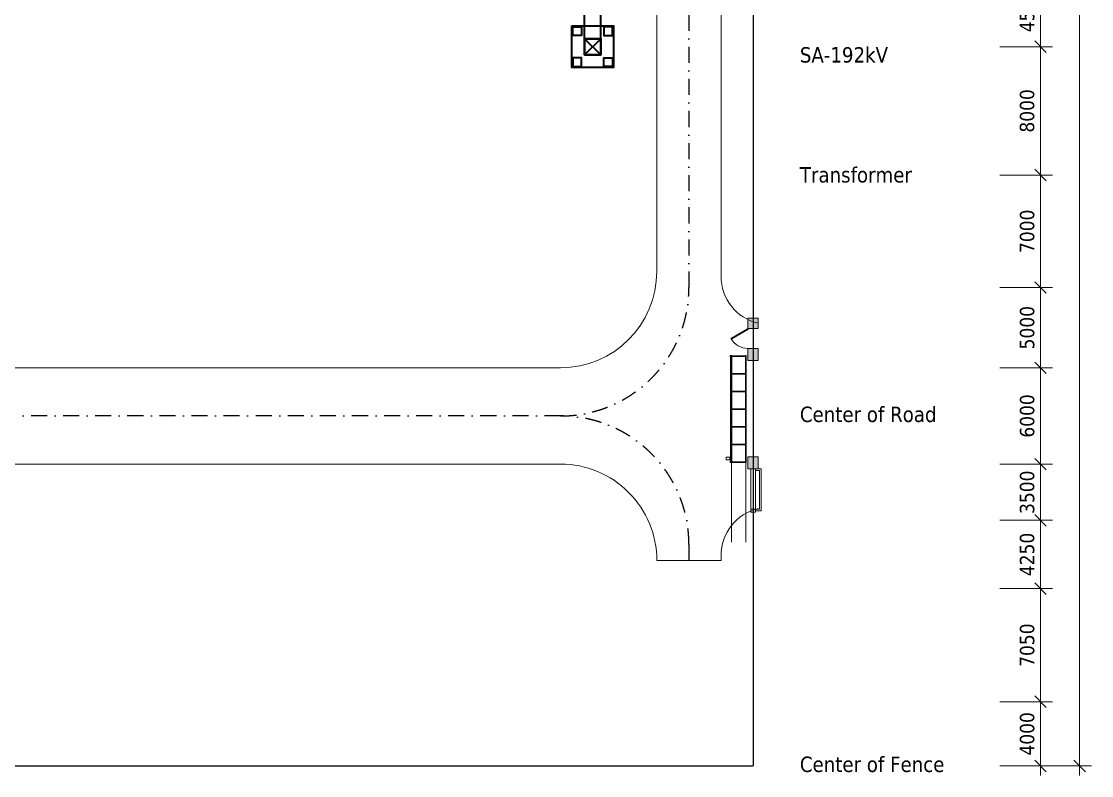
# Model space of a CAD drawing. Header units: millimetres. Extents: x 37084 to 180780, y -153145 to -16322.
# Drawn here: x 114082 to 180780, y -153145 to -106169 of the extents above; entities that cross this region are included whole.
import ezdxf

# ---------------------------------------------------------------- set-up
doc = ezdxf.new("R2010")
doc.units = ezdxf.units.MM
doc.header["$MEASUREMENT"] = 0
doc.linetypes.add('DASHDOT', pattern=[1, 0.5, -0.25, 0, -0.25])
doc.linetypes.add('NDK - Tang 2$0$CONTINU', pattern=[0])
for name, color, linetype, lineweight in [('00', 5, 'Continuous', 9), ('00 Hang rao mo rong', 8, 'FENCELINE2', 25), ('0_Kich thuoc', 1, 'Continuous', 20), ('H. RAO', 5, 'Continuous', 9), ('POST', 5, 'Continuous', 35)]:
    doc.layers.add(name, color=color, linetype=linetype, lineweight=lineweight)
doc.layers.add('0_Central_Road', color=7, linetype='Continuous')
doc.layers.add('0_TEXT3', color=255, linetype='Continuous')
doc.styles.add('Tahoma-R', font='tahoma.ttf')
doc.styles.add('Tohama-R', font='tahoma.ttf')
doc.linetypes.add('FENCELINE2', pattern='A,0.25,-0.1,[132,ltypeshp.shx,S=0.1,R=0,X=-0.1,Y=0],-0.1,1', length=1.45)
doc.dimstyles.new('DIM 600', dxfattribs={"dimscale": 600, "dimtxt": 1.5, "dimasz": 1.2, "dimexe": 1.25, "dimexo": 0.6, "dimgap": 0.6, "dimtad": 1, "dimdec": 0, "dimzin": 0, "dimdsep": 46, "dimtxsty": 'Tohama-R', "dimblk": 'OBLIQUE', "dimcen": 0, "dimdle": 1, "dimclrt": 1, "dimadec": 0, "dimazin": 0, "dimtfac": 1, "dimtdec": 0, "dimtmove": 0, "dimatfit": 3, "dimldrblk": 'OBLIQUE', "dimfxl": 1, "dimtolj": 1, "dimtzin": 0, "dimlwd": 18, "dimlwe": 18, "dimarcsym": 0})

# ---------------------------------------------------------------- blocks, each defined once
blk = doc.blocks.new('Cong_Tram')
at = {"layer": 'H. RAO'}
h = blk.add_hatch(color=256, dxfattribs=at)
h.paths.add_polyline_path([(650, 650), (0, 650), (0, 0), (650, 0)])
h.paths.add_polyline_path([(650, 2650), (0, 2650), (0, 1900), (650, 1900)])
h.paths.add_polyline_path([(650, 9400), (0, 9400), (0, 8650), (650, 8650)])
for p, q in [((780, 9025), (780, 13958)), ((1680, 9025), (1680, 13958)), ((-175, 9400), (-175, 12000)), ((-175, 12000), (175, 12000)), ((-75, 11900), (175, 11900)), ((-75, 9500), (-75, 11900)), ((175, 11900), (175, 9400)), ((475, 11900), (475, 9400)), ((175, 9400), (-175, 9400)), ((175, 9500), (-75, 9500)), ((1720, 8995), (1700, 8995)), ((1720, 8915), (1700, 8915)), ((1720, 9005), (1720, 8905)), ((1750, 9005), (1720, 9005)), ((1750, 8905), (1720, 8905)), ((1728, 8716), (1728, 8774)), ((1743, 8774), (1728, 8774)), ((1743, 8716), (1728, 8716)), ((1735, 8774), (1735, 8905)), ((1735, 8716), (1735, 2425)), ((1743, 8716), (1743, 8774)), ((1770, 8748), (1743, 8748)), ((1770, 8741), (1743, 8741)), ((1750, 9005), (1750, 8905)), ((1770, 8825), (2010, 8825)), ((1770, 8665), (1770, 8825)), ((2010, 8665), (2010, 8825)), ((1770, 8665), (2010, 8665)), ((1720, 2415), (1700, 2415)), ((1720, 2335), (1700, 2335)), ((1720, 2325), (1720, 2425)), ((1750, 2425), (1720, 2425)), ((1750, 2325), (1720, 2325)), ((1750, 2325), (1750, 2425)), ((1659, 1297), (638, 707)), ((1672, 1275), (650, 685)), ((1649, 1285), (653, 710)), ((1684, 1253), (662, 663)), ((1647, 1272), (665, 705)), ((1647, 1272), (665, 705)), ((1669, 1250), (673, 675)), ((1657, 1255), (675, 688)), ((1657, 1255), (675, 688))]:
    blk.add_line(p, q, dxfattribs=at)
for points in [[(175, 12100), (175, 11900), (475, 11900), (475, 12100)], [(0, 9400), (0, 8650), (650, 8650), (650, 9400)], [(760, 9025), (760, 2325), (800, 2325), (800, 9025)], [(800, 8995), (800, 8955), (1660, 8955), (1660, 8995)], [(1660, 9025), (1660, 2325), (1700, 2325), (1700, 9025)], [(800, 7895), (800, 7855), (1660, 7855), (1660, 7895)], [(800, 6795), (800, 6755), (1660, 6755), (1660, 6795)], [(800, 5695), (800, 5655), (1660, 5655), (1660, 5695)], [(800, 4595), (800, 4555), (1660, 4555), (1660, 4595)], [(800, 3495), (800, 3455), (1660, 3455), (1660, 3495)], [(0, 2650), (0, 1900), (650, 1900), (650, 2650)], [(800, 2395), (800, 2355), (1660, 2355), (1660, 2395)], [(0, 650), (0, 0), (650, 0), (650, 650)]]:
    blk.add_lwpolyline(points, close=True, dxfattribs=at)
for centre, radius in [((650, 685), 25), ((650, 685), 22), ((1672, 1275), 25), ((1672, 1275), 22)]:
    blk.add_circle(centre, radius, dxfattribs=at)
blk.add_arc((650, 685), 1205, 30, 90, dxfattribs=at)
blk = doc.blocks.new('_OBLIQUE')
at = {"color": 0, "linetype": 'ByBlock', "ltscale": 200}
blk.add_line((-0.5, -0.5), (0.5, 0.5), dxfattribs=at)
blk = doc.blocks.new('*D60')
at = {"layer": '0_Kich thuoc', "color": 0, "linetype": 'NDK - Tang 2$0$CONTINU', "lineweight": 18}
for p, q in [((177594, -128345), (177594, -122145)), ((175053, -122745), (178344, -122745)), ((175053, -127745), (178344, -127745))]:
    blk.add_line(p, q, dxfattribs=at)
at = {"layer": 'Defpoints', "color": 0, "lineweight": 20}
for p in [(174693, -122745), (177594, -122745), (174693, -127745)]:
    blk.add_point(p, dxfattribs=at)
at = {"layer": '0_Kich thuoc', "color": 0, "lineweight": 18, "xscale": 720, "yscale": 720, "zscale": 720}
for p, rotation in [((177594, -122745), 90), ((177594, -127745), 270)]:
    blk.add_blockref('_OBLIQUE', p, dxfattribs=dict(at, rotation=rotation))
at = {"layer": '0_Kich thuoc', "color": 1, "insert": (176766, -125245), "char_height": 900, "attachment_point": 5, "rotation": 90, "style": 'Tahoma-R'}
blk.add_mtext('\\A1;5000', dxfattribs=at)
blk = doc.blocks.new('*D61')
at = {"layer": '0_Kich thuoc', "color": 0, "linetype": 'NDK - Tang 2$0$CONTINU', "lineweight": 18}
for p, q in [((177594, -123343), (177594, -115142)), ((175053, -115742), (178344, -115742)), ((175053, -122743), (178344, -122743))]:
    blk.add_line(p, q, dxfattribs=at)
at = {"layer": 'Defpoints', "color": 0, "lineweight": 20}
for p in [(174693, -115742), (177594, -115742), (174693, -122743)]:
    blk.add_point(p, dxfattribs=at)
at = {"layer": '0_Kich thuoc', "color": 0, "lineweight": 18, "xscale": 720, "yscale": 720, "zscale": 720}
for p, rotation in [((177594, -115742), 90), ((177594, -122743), 270)]:
    blk.add_blockref('_OBLIQUE', p, dxfattribs=dict(at, rotation=rotation))
at = {"layer": '0_Kich thuoc', "color": 1, "insert": (176766, -119242), "char_height": 900, "attachment_point": 5, "rotation": 90, "style": 'Tahoma-R'}
blk.add_mtext('\\A1;7000', dxfattribs=at)
blk = doc.blocks.new('*D62')
at = {"layer": '0_Kich thuoc', "color": 0, "linetype": 'NDK - Tang 2$0$CONTINU', "lineweight": 18}
for p, q in [((177594, -116342), (177594, -107142)), ((175053, -107742), (178344, -107742)), ((175053, -115742), (178344, -115742))]:
    blk.add_line(p, q, dxfattribs=at)
at = {"layer": 'Defpoints', "color": 0, "lineweight": 20}
for p in [(174693, -107742), (177594, -107742), (174693, -115742)]:
    blk.add_point(p, dxfattribs=at)
at = {"layer": '0_Kich thuoc', "color": 0, "lineweight": 18, "xscale": 720, "yscale": 720, "zscale": 720}
for p, rotation in [((177594, -107742), 90), ((177594, -115742), 270)]:
    blk.add_blockref('_OBLIQUE', p, dxfattribs=dict(at, rotation=rotation))
at = {"layer": '0_Kich thuoc', "color": 1, "insert": (176764, -111742), "char_height": 900, "attachment_point": 5, "rotation": 90, "style": 'Tahoma-R'}
blk.add_mtext('\\A1;8000', dxfattribs=at)
blk = doc.blocks.new('*D63')
at = {"layer": '0_Kich thuoc', "color": 0, "linetype": 'NDK - Tang 2$0$CONTINU', "lineweight": 18}
for p, q in [((177594, -108342), (177594, -102642)), ((175053, -103242), (178344, -103242)), ((175053, -107742), (178344, -107742))]:
    blk.add_line(p, q, dxfattribs=at)
at = {"layer": 'Defpoints', "color": 0, "lineweight": 20}
for p in [(174693, -103242), (177594, -103242), (174693, -107742)]:
    blk.add_point(p, dxfattribs=at)
at = {"layer": '0_Kich thuoc', "color": 0, "lineweight": 18, "xscale": 720, "yscale": 720, "zscale": 720}
for p, rotation in [((177594, -103242), 90), ((177594, -107742), 270)]:
    blk.add_blockref('_OBLIQUE', p, dxfattribs=dict(at, rotation=rotation))
at = {"layer": '0_Kich thuoc', "color": 1, "insert": (176766, -105492), "char_height": 900, "attachment_point": 5, "rotation": 90, "style": 'Tahoma-R'}
blk.add_mtext('\\A1;4500', dxfattribs=at)
blk = doc.blocks.new('*D78')
at = {"layer": '0_Kich thuoc', "color": 0, "linetype": 'NDK - Tang 2$0$CONTINU', "lineweight": 18}
for p, q in [((177594, -127145), (177594, -134345)), ((175053, -127745), (178344, -127745)), ((175053, -133745), (178344, -133745))]:
    blk.add_line(p, q, dxfattribs=at)
at = {"layer": 'Defpoints', "color": 0, "lineweight": 20}
for p in [(174693, -127745), (174693, -133745), (177594, -133745)]:
    blk.add_point(p, dxfattribs=at)
at = {"layer": '0_Kich thuoc', "color": 0, "lineweight": 18, "xscale": 720, "yscale": 720, "zscale": 720}
for p, rotation in [((177594, -127745), 90), ((177594, -133745), 270)]:
    blk.add_blockref('_OBLIQUE', p, dxfattribs=dict(at, rotation=rotation))
at = {"layer": '0_Kich thuoc', "color": 1, "insert": (176766, -130745), "char_height": 900, "attachment_point": 5, "rotation": 90, "style": 'Tahoma-R'}
blk.add_mtext('\\A1;6000', dxfattribs=at)
blk = doc.blocks.new('*D79')
at = {"layer": '0_Kich thuoc', "color": 0, "linetype": 'NDK - Tang 2$0$CONTINU', "lineweight": 18}
for p, q in [((177594, -133145), (177594, -137845)), ((175053, -133745), (178344, -133745)), ((175053, -137245), (178344, -137245))]:
    blk.add_line(p, q, dxfattribs=at)
at = {"layer": 'Defpoints', "color": 0, "lineweight": 20}
for p in [(174693, -133745), (174693, -137245), (177594, -137245)]:
    blk.add_point(p, dxfattribs=at)
at = {"layer": '0_Kich thuoc', "color": 0, "lineweight": 18, "xscale": 720, "yscale": 720, "zscale": 720}
for p, rotation in [((177594, -133745), 90), ((177594, -137245), 270)]:
    blk.add_blockref('_OBLIQUE', p, dxfattribs=dict(at, rotation=rotation))
at = {"layer": '0_Kich thuoc', "color": 1, "insert": (176765, -135495), "char_height": 900, "attachment_point": 5, "rotation": 90, "style": 'Tahoma-R'}
blk.add_mtext('\\A1;3500', dxfattribs=at)
blk = doc.blocks.new('*D80')
at = {"layer": '0_Kich thuoc', "color": 0, "linetype": 'NDK - Tang 2$0$CONTINU', "lineweight": 18}
for p, q in [((177594, -140895), (177594, -149145)), ((175053, -141495), (178344, -141495)), ((175053, -148545), (178344, -148545))]:
    blk.add_line(p, q, dxfattribs=at)
at = {"layer": 'Defpoints', "color": 0, "lineweight": 20}
for p in [(174693, -141495), (174693, -148545), (177594, -148545)]:
    blk.add_point(p, dxfattribs=at)
at = {"layer": '0_Kich thuoc', "color": 0, "lineweight": 18, "xscale": 720, "yscale": 720, "zscale": 720}
for p, rotation in [((177594, -141495), 90), ((177594, -148545), 270)]:
    blk.add_blockref('_OBLIQUE', p, dxfattribs=dict(at, rotation=rotation))
at = {"layer": '0_Kich thuoc', "color": 1, "insert": (176766, -145020), "char_height": 900, "attachment_point": 5, "rotation": 90, "style": 'Tahoma-R'}
blk.add_mtext('\\A1;7050', dxfattribs=at)
blk = doc.blocks.new('*D92')
at = {"layer": '0_Kich thuoc', "color": 0, "linetype": 'NDK - Tang 2$0$CONTINU', "lineweight": 18}
for p, q in [((177594, -147945), (177594, -153145)), ((175053, -148545), (178344, -148545)), ((175053, -152545), (178344, -152545))]:
    blk.add_line(p, q, dxfattribs=at)
at = {"layer": 'Defpoints', "color": 0, "lineweight": 20}
for p in [(174693, -148545), (174693, -152545), (177594, -152545)]:
    blk.add_point(p, dxfattribs=at)
at = {"layer": '0_Kich thuoc', "color": 0, "lineweight": 18, "xscale": 720, "yscale": 720, "zscale": 720}
for p, rotation in [((177594, -148545), 90), ((177594, -152545), 270)]:
    blk.add_blockref('_OBLIQUE', p, dxfattribs=dict(at, rotation=rotation))
at = {"layer": '0_Kich thuoc', "color": 1, "insert": (176766, -150545), "char_height": 900, "attachment_point": 5, "rotation": 90, "style": 'Tahoma-R'}
blk.add_mtext('\\A1;4000', dxfattribs=at)
blk = doc.blocks.new('*D81')
at = {"layer": '0_Kich thuoc', "color": 0, "linetype": 'NDK - Tang 2$0$CONTINU', "lineweight": 18}
for p, q in [((180030, -153145), (180030, -30645)), ((175053, -31245), (180780, -31245)), ((175053, -152545), (180780, -152545))]:
    blk.add_line(p, q, dxfattribs=at)
at = {"layer": 'Defpoints', "color": 0, "lineweight": 20}
for p in [(174693, -31245), (180030, -31245), (174693, -152545)]:
    blk.add_point(p, dxfattribs=at)
at = {"layer": '0_Kich thuoc', "color": 0, "lineweight": 18, "xscale": 720, "yscale": 720, "zscale": 720}
for p, rotation in [((180030, -31245), 90), ((180030, -152545), 270)]:
    blk.add_blockref('_OBLIQUE', p, dxfattribs=dict(at, rotation=rotation))
at = {"layer": '0_Kich thuoc', "color": 1, "insert": (179201, -91895), "char_height": 900, "attachment_point": 5, "rotation": 90, "style": 'Tahoma-R'}
blk.add_mtext('\\A1;121300', dxfattribs=at)
blk = doc.blocks.new('*D85')
at = {"layer": '0_Kich thuoc', "color": 0, "linetype": 'NDK - Tang 2$0$CONTINU', "lineweight": 18}
for p, q in [((177594, -136645), (177594, -142095)), ((175053, -137245), (178344, -137245)), ((175053, -141495), (178344, -141495))]:
    blk.add_line(p, q, dxfattribs=at)
at = {"layer": 'Defpoints', "color": 0, "lineweight": 20}
for p in [(174693, -137245), (174693, -141495), (177594, -141495)]:
    blk.add_point(p, dxfattribs=at)
at = {"layer": '0_Kich thuoc', "color": 0, "lineweight": 18, "xscale": 720, "yscale": 720, "zscale": 720}
for p, rotation in [((177594, -137245), 90), ((177594, -141495), 270)]:
    blk.add_blockref('_OBLIQUE', p, dxfattribs=dict(at, rotation=rotation))
at = {"layer": '0_Kich thuoc', "color": 1, "insert": (176765, -139370), "char_height": 900, "attachment_point": 5, "rotation": 90, "style": 'Tahoma-R'}
blk.add_mtext('\\A1;4250', dxfattribs=at)
blk = doc.blocks.new('X220 NC')
at = {"color": 0, "linetype": 'ByBlock', "lineweight": -2, "ltscale": 4500}
for p, q in [((3752640, -136418), (3751640, -137418)), ((3751640, -136418), (3752640, -137418)), ((3751640, -153418), (3751640, -137418)), ((3752640, -153418), (3752640, -137418)), ((3752640, -153418), (3751640, -154418)), ((3751640, -153418), (3752640, -154418))]:
    blk.add_line(p, q, dxfattribs=at)
for points in [[(3753431, -138209), (3750849, -138209), (3750849, -135627), (3753431, -135627)], [(3750899, -135677), (3751449, -135677), (3751449, -136227), (3750899, -136227)], [(3753381, -135677), (3752831, -135677), (3752831, -136227), (3753381, -136227)], [(3751640, -137418), (3752640, -137418), (3752640, -136418), (3751640, -136418)], [(3752640, -137418), (3751640, -137418), (3751640, -136418), (3752640, -136418)], [(3750899, -138159), (3751449, -138159), (3751449, -137609), (3750899, -137609)], [(3753381, -138159), (3752831, -138159), (3752831, -137609), (3753381, -137609)], [(3753431, -152627), (3750849, -152627), (3750849, -155209), (3753431, -155209)], [(3750899, -152677), (3751449, -152677), (3751449, -153227), (3750899, -153227)], [(3753381, -152677), (3752831, -152677), (3752831, -153227), (3753381, -153227)], [(3751640, -154418), (3752640, -154418), (3752640, -153418), (3751640, -153418)], [(3751640, -153418), (3752640, -153418), (3752640, -154418), (3751640, -154418)], [(3752640, -153418), (3751640, -153418), (3751640, -154418), (3752640, -154418)], [(3750899, -155159), (3751449, -155159), (3751449, -154609), (3750899, -154609)], [(3753381, -155159), (3752831, -155159), (3752831, -154609), (3753381, -154609)]]:
    blk.add_lwpolyline(points, close=True, dxfattribs=at)

msp = doc.modelspace()

# ---------------------------------------------------------------- linework, layer by layer
at = {"layer": '00'}
for p, q in [((157683.9, -65744.6, 0), (157683.9, -122048.1, 0)), ((153683.9, -75741.8, 0), (153683.9, -121744.6, 0)), ((157683.9, -120365.8, 0), (157683.9, -122048.1, 0)), ((147683.9, -127744.6, 0), (49683.9, -127744.6, 0)), ((81210.2, -133744.6, 0), (124883.9, -133744.6, 0)), ((124883.9, -133744.6, 0), (147687.1, -133744.6, 0)), ((153683.9, -139741.8, 0), (157683.9, -139741.8)), ((157683.9, -139441, 0), (157683.9, -139741.8, 0))]:
    msp.add_line(p, q, dxfattribs=at)
for centre, radius, start, end in [((147683.9, -121744.6, 0), 6000, 270, 0), ((160683.9, -122048.1, 0), 3000, 180, 256.997122), ((147686.6, -139741.8, 0), 5997.3, 359.973965, 89.995538), ((160683.9, -139441, 0), 3000, 103.002878, 180)]:
    msp.add_arc(centre, radius, start, end, dxfattribs=at)
at = {"layer": '00 Hang rao mo rong', "color": 5, "ltscale": 2000}
for p, q in [((159683.9, -31242.6, 0), (159683.9, -152543.6, 0)), ((37683.9, -152544.6, 0), (159683.9, -152544.6, 0))]:
    msp.add_line(p, q, dxfattribs=at)
at = {"layer": '0_Central_Road', "color": 4, "linetype": 'DASHDOT', "ltscale": 2000}
for p, q in [((155683.9, -75744.6, 0), (155683.9, -122744.6, 0)), ((147683.9, -130744.6, 0), (50683.9, -130744.6, 0)), ((155683.9, -138744.6, 0), (155683.9, -139741.8, 0))]:
    msp.add_line(p, q, dxfattribs=at)
for centre, start, end in [((147683.9, -122744.6, 0), 270, 0), ((147683.9, -138744.6, 0), 0, 90)]:
    msp.add_arc(centre, 8000, start, end, dxfattribs=at)

# ---------------------------------------------------------------- block references
at = {"layer": 'H. RAO', "rotation": 180}
msp.add_blockref('Cong_Tram', (160008.9, -124646.2, 0), dxfattribs=at)
at = {"layer": 'POST', "xscale": -1}
msp.add_blockref('X220 NC', (3901824.2, 46173.6, 0), dxfattribs=at)

# ---------------------------------------------------------------- texts
at = {"layer": '0_TEXT3', "style": 'Tahoma-R'}
for s, p in [('SA-192kV', (162598.2, -108731.8, 0)), ('Transformer', (162598.2, -116204.2, 0)), ('Center of Road', (162598.2, -131122.4, 0)), ('Center of Fence', (162598.2, -152922.4, 0))]:
    msp.add_text(s, height=960, rotation=360, dxfattribs=at).set_placement(p)

# ---------------------------------------------------------------- dimensions: what is measured, and where the dimension line sits
at = {"layer": '0_Kich thuoc'}
for base, p1, p2, picture, middle in [((180030, -31244.6, 0), (174693, -152544.6, 0), (174693, -31244.6, 0), '*D81', (179201.3, -91894.6, 0)), ((177594.1, -103241.8, 0), (174693, -107742.1, 0), (174693, -103241.8, 0), '*D63', (176765.7, -105491.9, 0)), ((177594.1, -107742.1, 0), (174693, -115742.3, 0), (174693, -107742.1, 0), '*D62', (176763.6, -111742.2, 0)), ((177594.1, -115742.3, 0), (174693, -122742.6, 0), (174693, -115742.3, 0), '*D61', (176765.7, -119242.5, 0)), ((177594.1, -122744.6, 0), (174693, -127744.6, 0), (174693, -122744.6, 0), '*D60', (176765.7, -125244.6, 0)), ((177594.1, -133744.6, 0), (174693, -127744.6, 0), (174693, -133744.6, 0), '*D78', (176765.7, -130744.6, 0)), ((177594.1, -137244.6, 0), (174693, -133744.6, 0), (174693, -137244.6, 0), '*D79', (176765.4, -135494.6, 0)), ((177594.1, -141494.6, 0), (174693, -137244.6, 0), (174693, -141494.6, 0), '*D85', (176765.4, -139369.6, 0)), ((177594.1, -148544.6, 0), (174693, -141494.6, 0), (174693, -148544.6, 0), '*D80', (176765.7, -145019.6, 0)), ((177594.1, -152544.6, 0), (174693, -148544.6, 0), (174693, -152544.6, 0), '*D92', (176765.7, -150544.6, 0))]:
    dim = msp.add_linear_dim(base=base, p1=p1, p2=p2, angle=90, dimstyle='DIM 600', override={"dimtxsty": 'Tahoma-R'}, dxfattribs=at)
    dim.commit()
    dim.dimension.update_dxf_attribs({"geometry": picture, "text_midpoint": middle})

doc.saveas('drawing.dxf')
